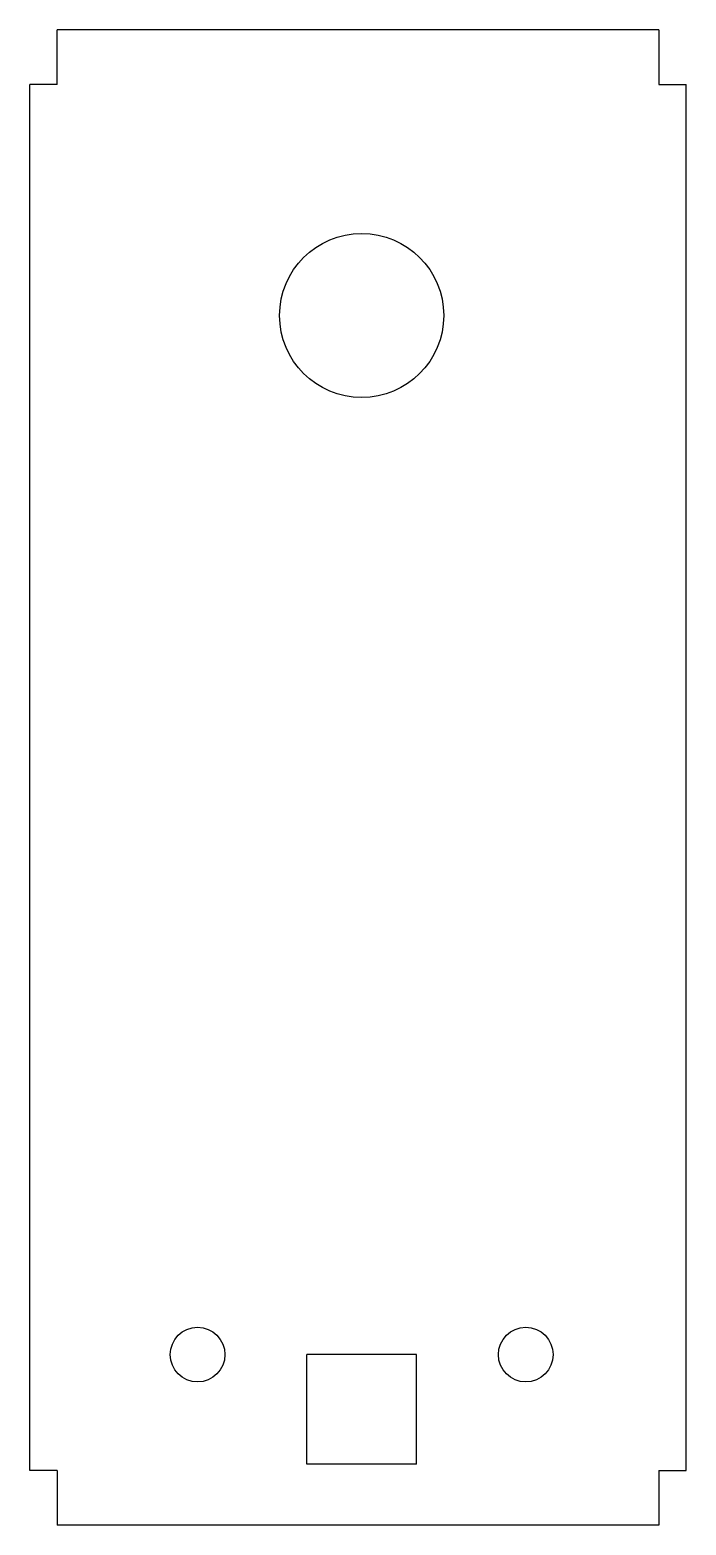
# Model space of a CAD drawing. Extents: x -1.52 to 1.48, y -4.03 to 2.81.
import ezdxf

# ---------------------------------------------------------------- set-up
doc = ezdxf.new("R2010")
doc.units = 0
doc.layers.add('VISIBLE', color=7, linetype='CONTINUOUS')

msp = doc.modelspace()

# ---------------------------------------------------------------- linework, layer by layer
at = {"layer": 'VISIBLE'}
for p, q in [((1.3583, 2.8054, 0.125), (-1.3917, 2.8054, 0.125)), ((-1.3917, 2.5554, 0.125), (-1.3917, 2.8054, 0.125)), ((1.3583, 2.8054, 0.125), (1.3583, 2.5554, 0.125)), ((-1.3917, 2.5554, 0.125), (-1.5167, 2.5554, 0.125)), ((-1.5167, -3.7791, 0.125), (-1.5167, 2.5554, 0.125)), ((1.3583, 2.5554, 0.125), (1.4833, 2.5554, 0.125)), ((1.4833, -3.7791, 0.125), (1.4833, 2.5554, 0.125)), ((-0.25, -3.75, 0.125), (-0.25, -3.25, 0.125)), ((0.25, -3.25, 0.125), (-0.25, -3.25, 0.125)), ((0.25, -3.75, 0.125), (0.25, -3.25, 0.125)), ((0.25, -3.75, 0.125), (-0.25, -3.75, 0.125)), ((-1.3917, -3.7791, 0.125), (-1.5167, -3.7791, 0.125)), ((-1.3917, -3.7791, 0.125), (-1.3917, -4.0291, 0.125)), ((1.3583, -3.7791, 0.125), (1.3583, -4.0291, 0.125)), ((1.3583, -3.7791, 0.125), (1.4833, -3.7791, 0.125)), ((1.3583, -4.0291, 0.125), (-1.3917, -4.0291, 0.125))]:
    msp.add_line(p, q, dxfattribs=at)
for centre, radius in [((0, 1.5, 0.125), 0.375), ((-0.75, -3.25, 0.125), 0.125), ((0.75, -3.25, 0.125), 0.125)]:
    msp.add_circle(centre, radius, dxfattribs=at)

doc.saveas('drawing.dxf')
